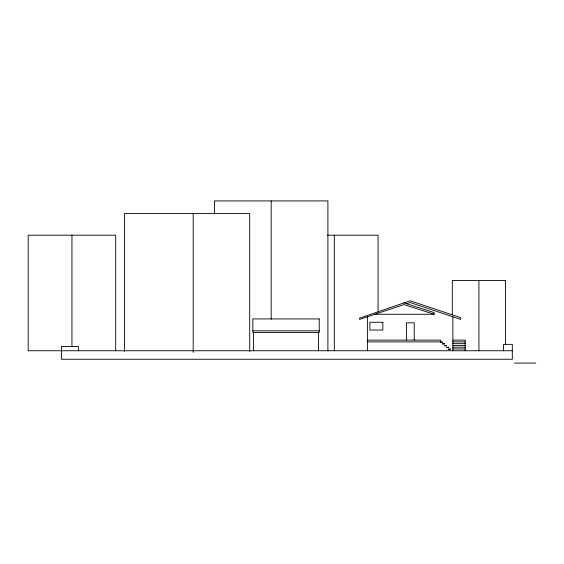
<?xml version="1.0" encoding="UTF-8"?>
<svg xmlns="http://www.w3.org/2000/svg" width="564" height="564" viewBox="0 0 564 564"><rect width="100%" height="100%" fill="white"/><g stroke="black" fill="none" stroke-linecap="round" stroke-linejoin="round"><path stroke-width="0.85" d="M406.503 303.728L410.12 302.523L460.64 319.365L460.64 317.638L410.12 300.795L359.592 318.131L359.592 319.365L403.951 304.581L434.146 314.261L434.146 312.59L403.951 302.91M327.317 235.202L378.063 235.202L378.063 312.23M374.919 314.261L434.146 314.261M252.855 330.864L319.224 330.864M367.375 340.106L440.526 340.106L440.526 342.313L442.472 342.313L442.472 341.876L367.375 341.876M452.864 340.106L465.194 340.106L465.194 350.737M452.864 341.876L465.194 341.876M452.864 343.652L465.194 343.652M452.864 345.422L465.194 345.422M452.864 347.191L465.194 347.191M452.864 348.968L465.194 348.968M512.309 350.745L28.2 350.745L28.2 235.202L115.698 235.202L115.698 350.745M514.537 363.082L535.8 363.082M505.527 344.597L505.527 280.477L452.314 280.477L452.314 314.733M503.581 350.745L503.581 344.371L512.309 344.371L512.309 359.254L61.476 359.254L61.476 346.493L78.368 346.493L78.368 350.745M478.921 280.477L478.921 350.745M452.864 316.771L452.864 350.737M414.216 340.106L414.216 322.819L406.44 322.819L406.44 340.106M367.375 316.771L367.375 350.737M334.318 235.202L334.318 350.745M327.903 350.745L327.903 200.918L214.447 200.918L214.447 214.059M318.575 332.591L318.575 350.737M271.178 200.918L271.178 319.203M253.504 332.591L253.504 350.745M249.711 351.492L249.711 213.58L124.517 213.58L124.517 351.492M193.198 213.58L193.198 352.366M71.945 235.202L71.945 346.374M319.224 318.914L252.855 318.914L252.855 332.591L319.224 332.591L319.224 318.914M382.85 322.263L369.885 322.263L369.885 330.046L382.85 330.046L382.85 322.263M444.418 343.652L442.472 343.652L442.472 344.082L444.418 344.082L444.418 343.652M446.364 345.422L444.418 345.422L444.418 345.852L446.364 345.852L446.364 345.422M448.302 347.191L446.364 347.191L446.364 347.628L448.302 347.628L448.302 347.191M450.248 348.968L448.302 348.968L448.302 349.398L450.248 349.398L450.248 348.968"/></g></svg>
